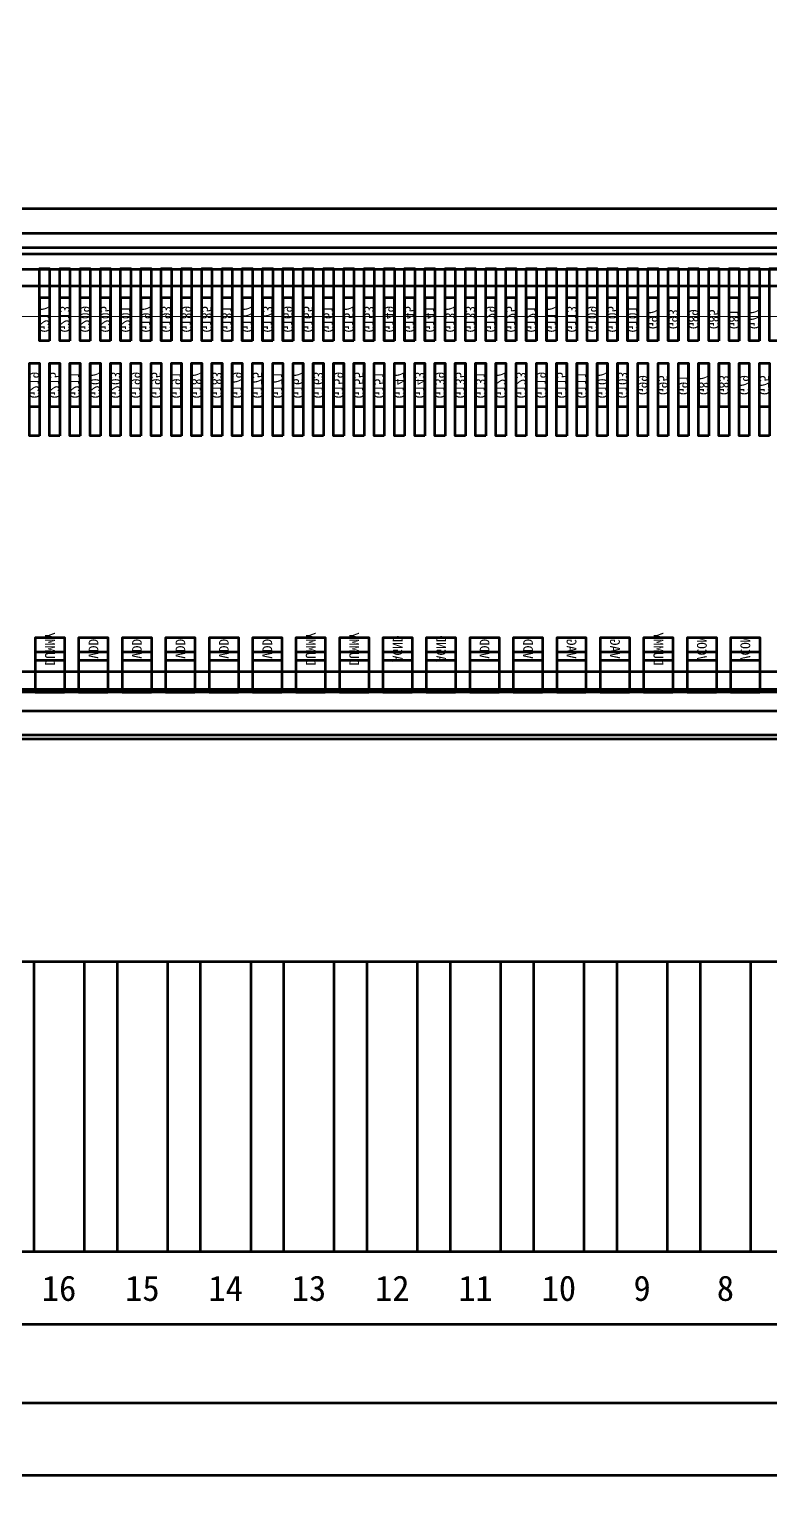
# Model space of a CAD drawing. Extents: x -128 to 4168, y -1774 to 38.
# Drawn here: x 2025.527 to 2026.549, y -869.643 to -867.614 of the extents above; entities that cross this region are included whole.
import ezdxf
from ezdxf.enums import TextEntityAlignment as Align

# ---------------------------------------------------------------- set-up
doc = ezdxf.new("R2010")
doc.units = 0
doc.header["$LTSCALE"] = 16.335
for name, color, linetype, lineweight in [('dim', 3, 'Continuous', 13), ('L122.drawing', 7, 'Continuous', 100), ('LCD', 4, 'Continuous', 9), ('OBJ-DIM', 2, 'Continuous', 15), ('TFT_line.drawing', 3, 'Continuous', 100)]:
    doc.layers.add(name, color=color, linetype=linetype, lineweight=lineweight)
doc.layers.add('DIM（标注）', color=3, linetype='Continuous')
doc.styles.add('Arial', font='simhei.ttf')
doc.styles.get("Standard").update_dxf_attribs({"font": '', "width": 0.8})
doc.styles.get('Standard').set_extended_font_data('NSimSun')
doc.dimstyles.new('标注模版', dxfattribs={"dimtxt": 1.5, "dimasz": 2, "dimexe": 0.5, "dimexo": 0.5, "dimgap": 0.2, "dimtad": 1, "dimzin": 1, "dimdsep": 46, "dimtxsty": 'Arial', "dimcen": 1, "dimclrd": 3, "dimclre": 3, "dimclrt": 3, "dimadec": 0, "dimazin": 0, "dimtp": 1.2, "dimtm": 1.2, "dimtfac": 1, "dimtmove": 0, "dimatfit": 3, "dimfxl": 1, "dimtolj": 1, "dimarcsym": 0})

# ---------------------------------------------------------------- blocks, each defined once
blk = doc.blocks.new('fpc_pad')
at = {"layer": 'TFT_line.drawing', "color": 3, "linetype": 'Continuous', "lineweight": 100}
blk.add_lwpolyline([(-0.035, -0.2), (0.035, -0.2), (0.035, 0.2), (-0.035, 0.2)], close=True, dxfattribs=at)
blk = doc.blocks.new('fpc')
at = {"layer": 'TFT_line.drawing', "color": 3, "linetype": 'Continuous', "lineweight": 100}
blk.add_lwpolyline([(0, -0.2), (16.22, -0.2), (16.22, 0.2), (0, 0.2)], close=True, dxfattribs=at)
at = {"color": 1, "linetype": 'Continuous', "lineweight": 100, "row_count": 1, "column_count": 129, "row_spacing": 0.9009999999999999, "column_spacing": 0.115}
blk.add_blockref('fpc_pad', (0.75, 0), dxfattribs=at)
at = {"layer": 'L122.drawing', "color": 7, "linetype": 'Continuous', "lineweight": 100}
for s, p in [('16', (13.975, -0.2505)), ('15', (14.09, -0.2505)), ('14', (14.205, -0.2505)), ('13', (14.32, -0.2505)), ('12', (14.435, -0.2505)), ('11', (14.55, -0.2505)), ('10', (14.665, -0.2505)), ('9', (14.78, -0.2505)), ('8', (14.895, -0.2505))]:
    blk.add_text(s, height=0.035, dxfattribs=at).set_placement(p, align=Align.MIDDLE_CENTER)
blk = doc.blocks.new('ic_ST7789V2')
at = {"layer": 'L122.drawing', "color": 7, "linetype": 'Continuous', "lineweight": 100}
for points in [[(-7.5775, -0.349), (7.5775, -0.349), (7.5775, 0.349), (-7.5775, 0.349)], [(-6.86, 0.20058), (-6.846, 0.20058), (-6.846, 0.30058), (-6.86, 0.30058)], [(-6.832, 0.20058), (-6.818, 0.20058), (-6.818, 0.30058), (-6.832, 0.30058)], [(-6.804, 0.20058), (-6.79, 0.20058), (-6.79, 0.30058), (-6.804, 0.30058)], [(-6.776, 0.20058), (-6.762, 0.20058), (-6.762, 0.30058), (-6.776, 0.30058)], [(-6.748, 0.20058), (-6.734, 0.20058), (-6.734, 0.30058), (-6.748, 0.30058)], [(-6.72, 0.20058), (-6.706, 0.20058), (-6.706, 0.30058), (-6.72, 0.30058)], [(-6.692, 0.20058), (-6.678, 0.20058), (-6.678, 0.30058), (-6.692, 0.30058)], [(-6.664, 0.20058), (-6.65, 0.20058), (-6.65, 0.30058), (-6.664, 0.30058)], [(-6.636, 0.20058), (-6.622, 0.20058), (-6.622, 0.30058), (-6.636, 0.30058)], [(-6.608, 0.20058), (-6.594, 0.20058), (-6.594, 0.30058), (-6.608, 0.30058)], [(-6.58, 0.20058), (-6.566, 0.20058), (-6.566, 0.30058), (-6.58, 0.30058)], [(-6.552, 0.20058), (-6.538, 0.20058), (-6.538, 0.30058), (-6.552, 0.30058)], [(-6.524, 0.20058), (-6.51, 0.20058), (-6.51, 0.30058), (-6.524, 0.30058)], [(-6.496, 0.20058), (-6.482, 0.20058), (-6.482, 0.30058), (-6.496, 0.30058)], [(-6.468, 0.20058), (-6.454, 0.20058), (-6.454, 0.30058), (-6.468, 0.30058)], [(-6.44, 0.20058), (-6.426, 0.20058), (-6.426, 0.30058), (-6.44, 0.30058)], [(-6.412, 0.20058), (-6.398, 0.20058), (-6.398, 0.30058), (-6.412, 0.30058)], [(-6.384, 0.20058), (-6.37, 0.20058), (-6.37, 0.30058), (-6.384, 0.30058)], [(-6.356, 0.20058), (-6.342, 0.20058), (-6.342, 0.30058), (-6.356, 0.30058)], [(-6.328, 0.20058), (-6.314, 0.20058), (-6.314, 0.30058), (-6.328, 0.30058)], [(-6.3, 0.20058), (-6.286, 0.20058), (-6.286, 0.30058), (-6.3, 0.30058)], [(-6.272, 0.20058), (-6.258, 0.20058), (-6.258, 0.30058), (-6.272, 0.30058)], [(-6.244, 0.20058), (-6.23, 0.20058), (-6.23, 0.30058), (-6.244, 0.30058)], [(-6.216, 0.20058), (-6.202, 0.20058), (-6.202, 0.30058), (-6.216, 0.30058)], [(-6.188, 0.20058), (-6.174, 0.20058), (-6.174, 0.30058), (-6.188, 0.30058)], [(-6.16, 0.20058), (-6.146, 0.20058), (-6.146, 0.30058), (-6.16, 0.30058)], [(-6.132, 0.20058), (-6.118, 0.20058), (-6.118, 0.30058), (-6.132, 0.30058)], [(-6.104, 0.20058), (-6.09, 0.20058), (-6.09, 0.30058), (-6.104, 0.30058)], [(-6.076, 0.20058), (-6.062, 0.20058), (-6.062, 0.30058), (-6.076, 0.30058)], [(-6.048, 0.20058), (-6.034, 0.20058), (-6.034, 0.30058), (-6.048, 0.30058)], [(-6.02, 0.20058), (-6.006, 0.20058), (-6.006, 0.30058), (-6.02, 0.30058)], [(-5.992, 0.20058), (-5.978, 0.20058), (-5.978, 0.30058), (-5.992, 0.30058)], [(-5.964, 0.20058), (-5.95, 0.20058), (-5.95, 0.30058), (-5.964, 0.30058)], [(-5.936, 0.20058), (-5.922, 0.20058), (-5.922, 0.30058), (-5.936, 0.30058)], [(-5.908, 0.20058), (-5.894, 0.20058), (-5.894, 0.30058), (-5.908, 0.30058)], [(-5.88, 0.20058), (-5.866, 0.20058), (-5.866, 0.30058), (-5.88, 0.30058)], [(-5.852, 0.20058), (-5.838, 0.20058), (-5.838, 0.30058), (-5.852, 0.30058)], [(-6.846, 0.06958), (-6.832, 0.06958), (-6.832, 0.16958), (-6.846, 0.16958)], [(-6.818, 0.06958), (-6.804, 0.06958), (-6.804, 0.16958), (-6.818, 0.16958)], [(-6.79, 0.06958), (-6.776, 0.06958), (-6.776, 0.16958), (-6.79, 0.16958)], [(-6.762, 0.06958), (-6.748, 0.06958), (-6.748, 0.16958), (-6.762, 0.16958)], [(-6.734, 0.06958), (-6.72, 0.06958), (-6.72, 0.16958), (-6.734, 0.16958)], [(-6.706, 0.06958), (-6.692, 0.06958), (-6.692, 0.16958), (-6.706, 0.16958)], [(-6.678, 0.06958), (-6.664, 0.06958), (-6.664, 0.16958), (-6.678, 0.16958)], [(-6.65, 0.06958), (-6.636, 0.06958), (-6.636, 0.16958), (-6.65, 0.16958)], [(-6.622, 0.06958), (-6.608, 0.06958), (-6.608, 0.16958), (-6.622, 0.16958)], [(-6.594, 0.06958), (-6.58, 0.06958), (-6.58, 0.16958), (-6.594, 0.16958)], [(-6.566, 0.06958), (-6.552, 0.06958), (-6.552, 0.16958), (-6.566, 0.16958)], [(-6.538, 0.06958), (-6.524, 0.06958), (-6.524, 0.16958), (-6.538, 0.16958)], [(-6.51, 0.06958), (-6.496, 0.06958), (-6.496, 0.16958), (-6.51, 0.16958)], [(-6.482, 0.06958), (-6.468, 0.06958), (-6.468, 0.16958), (-6.482, 0.16958)], [(-6.454, 0.06958), (-6.44, 0.06958), (-6.44, 0.16958), (-6.454, 0.16958)], [(-6.426, 0.06958), (-6.412, 0.06958), (-6.412, 0.16958), (-6.426, 0.16958)], [(-6.398, 0.06958), (-6.384, 0.06958), (-6.384, 0.16958), (-6.398, 0.16958)], [(-6.37, 0.06958), (-6.356, 0.06958), (-6.356, 0.16958), (-6.37, 0.16958)], [(-6.342, 0.06958), (-6.328, 0.06958), (-6.328, 0.16958), (-6.342, 0.16958)], [(-6.314, 0.06958), (-6.3, 0.06958), (-6.3, 0.16958), (-6.314, 0.16958)], [(-6.286, 0.06958), (-6.272, 0.06958), (-6.272, 0.16958), (-6.286, 0.16958)], [(-6.258, 0.06958), (-6.244, 0.06958), (-6.244, 0.16958), (-6.258, 0.16958)], [(-6.23, 0.06958), (-6.216, 0.06958), (-6.216, 0.16958), (-6.23, 0.16958)], [(-6.202, 0.06958), (-6.188, 0.06958), (-6.188, 0.16958), (-6.202, 0.16958)], [(-6.174, 0.06958), (-6.16, 0.06958), (-6.16, 0.16958), (-6.174, 0.16958)], [(-6.146, 0.06958), (-6.132, 0.06958), (-6.132, 0.16958), (-6.146, 0.16958)], [(-6.118, 0.06958), (-6.104, 0.06958), (-6.104, 0.16958), (-6.118, 0.16958)], [(-6.09, 0.06958), (-6.076, 0.06958), (-6.076, 0.16958), (-6.09, 0.16958)], [(-6.062, 0.06958), (-6.048, 0.06958), (-6.048, 0.16958), (-6.062, 0.16958)], [(-6.034, 0.06958), (-6.02, 0.06958), (-6.02, 0.16958), (-6.034, 0.16958)], [(-6.006, 0.06958), (-5.992, 0.06958), (-5.992, 0.16958), (-6.006, 0.16958)], [(-5.978, 0.06958), (-5.964, 0.06958), (-5.964, 0.16958), (-5.978, 0.16958)], [(-5.95, 0.06958), (-5.936, 0.06958), (-5.936, 0.16958), (-5.95, 0.16958)], [(-5.922, 0.06958), (-5.908, 0.06958), (-5.908, 0.16958), (-5.922, 0.16958)], [(-5.894, 0.06958), (-5.88, 0.06958), (-5.88, 0.16958), (-5.894, 0.16958)], [(-5.866, 0.06958), (-5.852, 0.06958), (-5.852, 0.16958), (-5.866, 0.16958)], [(-5.838, 0.06958), (-5.824, 0.06958), (-5.824, 0.16958), (-5.838, 0.16958)], [(-6.8325, -0.28462), (-6.7925, -0.28462), (-6.7925, -0.22862), (-6.8325, -0.22862)], [(-6.7725, -0.28462), (-6.7325, -0.28462), (-6.7325, -0.22862), (-6.7725, -0.22862)], [(-6.7125, -0.28462), (-6.6725, -0.28462), (-6.6725, -0.22862), (-6.7125, -0.22862)], [(-6.6525, -0.28462), (-6.6125, -0.28462), (-6.6125, -0.22862), (-6.6525, -0.22862)], [(-6.5925, -0.28462), (-6.5525, -0.28462), (-6.5525, -0.22862), (-6.5925, -0.22862)], [(-6.5325, -0.28462), (-6.4925, -0.28462), (-6.4925, -0.22862), (-6.5325, -0.22862)], [(-6.4725, -0.28462), (-6.4325, -0.28462), (-6.4325, -0.22862), (-6.4725, -0.22862)], [(-6.4125, -0.28462), (-6.3725, -0.28462), (-6.3725, -0.22862), (-6.4125, -0.22862)], [(-6.3525, -0.28462), (-6.3125, -0.28462), (-6.3125, -0.22862), (-6.3525, -0.22862)], [(-6.2925, -0.28462), (-6.2525, -0.28462), (-6.2525, -0.22862), (-6.2925, -0.22862)], [(-6.2325, -0.28462), (-6.1925, -0.28462), (-6.1925, -0.22862), (-6.2325, -0.22862)], [(-6.1725, -0.28462), (-6.1325, -0.28462), (-6.1325, -0.22862), (-6.1725, -0.22862)], [(-6.1125, -0.28462), (-6.0725, -0.28462), (-6.0725, -0.22862), (-6.1125, -0.22862)], [(-6.0525, -0.28462), (-6.0125, -0.28462), (-6.0125, -0.22862), (-6.0525, -0.22862)], [(-5.9925, -0.28462), (-5.9525, -0.28462), (-5.9525, -0.22862), (-5.9925, -0.22862)], [(-5.9325, -0.28462), (-5.8925, -0.28462), (-5.8925, -0.22862), (-5.9325, -0.22862)], [(-5.8725, -0.28462), (-5.8325, -0.28462), (-5.8325, -0.22862), (-5.8725, -0.22862)]]:
    blk.add_lwpolyline(points, close=True, dxfattribs=at)
blk = doc.blocks.new('OLB_GU')
at = {"layer": 'TFT_line.drawing', "color": 3, "linetype": 'Continuous', "lineweight": 100}
blk.add_lwpolyline([(-0.00675, -0.03), (0.00675, -0.03), (0.00675, 0.03), (-0.00675, 0.03)], close=True, dxfattribs=at)
blk = doc.blocks.new('OLB_GB')
at = {"layer": 'TFT_line.drawing', "color": 3, "linetype": 'Continuous', "lineweight": 100}
blk.add_lwpolyline([(-0.00675, -0.03), (0.00675, -0.03), (0.00675, 0.03), (-0.00675, 0.03)], close=True, dxfattribs=at)
blk = doc.blocks.new('ilb')
at = {"layer": 'TFT_line.drawing', "color": 3, "linetype": 'Continuous', "lineweight": 100}
blk.add_lwpolyline([(-0.02, -0.0159), (0.02, -0.0159), (0.02, 0.0159), (-0.02, 0.0159)], close=True, dxfattribs=at)
blk = doc.blocks.new('ic_ST7789V3')
at = {"layer": 'TFT_line.drawing', "color": 3, "linetype": 'Continuous', "lineweight": 100}
blk.add_lwpolyline([(-7.5475, -0.2665), (7.5475, -0.2665), (7.5475, 0.2665), (-7.5475, 0.2665)], close=True, dxfattribs=at)
at = {"color": 1, "linetype": 'Continuous', "lineweight": 100}
for name, p in [('OLB_GU', (-6.825, 0.2205)), ('OLB_GU', (-6.797, 0.2205)), ('OLB_GU', (-6.769, 0.2205)), ('OLB_GU', (-6.741, 0.2205)), ('OLB_GU', (-6.713, 0.2205)), ('OLB_GU', (-6.685, 0.2205)), ('OLB_GU', (-6.657, 0.2205)), ('OLB_GU', (-6.629, 0.2205)), ('OLB_GU', (-6.601, 0.2205)), ('OLB_GU', (-6.573, 0.2205)), ('OLB_GU', (-6.545, 0.2205)), ('OLB_GU', (-6.517, 0.2205)), ('OLB_GU', (-6.489, 0.2205)), ('OLB_GU', (-6.461, 0.2205)), ('OLB_GU', (-6.433, 0.2205)), ('OLB_GU', (-6.405, 0.2205)), ('OLB_GU', (-6.377, 0.2205)), ('OLB_GU', (-6.349, 0.2205)), ('OLB_GU', (-6.321, 0.2205)), ('OLB_GU', (-6.293, 0.2205)), ('OLB_GU', (-6.265, 0.2205)), ('OLB_GU', (-6.237, 0.2205)), ('OLB_GU', (-6.209, 0.2205)), ('OLB_GU', (-6.181, 0.2205)), ('OLB_GU', (-6.153, 0.2205)), ('OLB_GU', (-6.125, 0.2205)), ('OLB_GU', (-6.097, 0.2205)), ('OLB_GU', (-6.069, 0.2205)), ('OLB_GU', (-6.041, 0.2205)), ('OLB_GU', (-6.013, 0.2205)), ('OLB_GU', (-5.985, 0.2205)), ('OLB_GU', (-5.957, 0.2205)), ('OLB_GU', (-5.929, 0.2205)), ('OLB_GU', (-5.901, 0.2205)), ('OLB_GU', (-5.873, 0.2205)), ('OLB_GU', (-5.845, 0.2205)), ('OLB_GB', (-6.839, 0.1295)), ('OLB_GB', (-6.811, 0.1295)), ('OLB_GB', (-6.783, 0.1295)), ('OLB_GB', (-6.755, 0.1295)), ('OLB_GB', (-6.727, 0.1295)), ('OLB_GB', (-6.699, 0.1295)), ('OLB_GB', (-6.671, 0.1295)), ('OLB_GB', (-6.643, 0.1295)), ('OLB_GB', (-6.615, 0.1295)), ('OLB_GB', (-6.587, 0.1295)), ('OLB_GB', (-6.559, 0.1295)), ('OLB_GB', (-6.531, 0.1295)), ('OLB_GB', (-6.503, 0.1295)), ('OLB_GB', (-6.475, 0.1295)), ('OLB_GB', (-6.447, 0.1295)), ('OLB_GB', (-6.419, 0.1295)), ('OLB_GB', (-6.391, 0.1295)), ('OLB_GB', (-6.363, 0.1295)), ('OLB_GB', (-6.335, 0.1295)), ('OLB_GB', (-6.307, 0.1295)), ('OLB_GB', (-6.279, 0.1295)), ('OLB_GB', (-6.251, 0.1295)), ('OLB_GB', (-6.223, 0.1295)), ('OLB_GB', (-6.195, 0.1295)), ('OLB_GB', (-6.167, 0.1295)), ('OLB_GB', (-6.139, 0.1295)), ('OLB_GB', (-6.111, 0.1295)), ('OLB_GB', (-6.083, 0.1295)), ('OLB_GB', (-6.055, 0.1295)), ('OLB_GB', (-6.027, 0.1295)), ('OLB_GB', (-5.999, 0.1295)), ('OLB_GB', (-5.971, 0.1295)), ('OLB_GB', (-5.943, 0.1295)), ('OLB_GB', (-5.915, 0.1295)), ('OLB_GB', (-5.887, 0.1295)), ('OLB_GB', (-5.859, 0.1295)), ('OLB_GB', (-5.831, 0.1295)), ('ilb', (-6.8125, -0.2346)), ('ilb', (-6.7525, -0.2346)), ('ilb', (-6.6925, -0.2346)), ('ilb', (-6.6325, -0.2346)), ('ilb', (-6.5725, -0.2346)), ('ilb', (-6.5125, -0.2346)), ('ilb', (-6.4525, -0.2346)), ('ilb', (-6.3925, -0.2346)), ('ilb', (-6.3325, -0.2346)), ('ilb', (-6.2725, -0.2346)), ('ilb', (-6.2125, -0.2346)), ('ilb', (-6.1525, -0.2346)), ('ilb', (-6.0925, -0.2346)), ('ilb', (-6.0325, -0.2346)), ('ilb', (-5.9725, -0.2346)), ('ilb', (-5.9125, -0.2346)), ('ilb', (-5.8525, -0.2346))]:
    blk.add_blockref(name, p, dxfattribs=at)
at = {"layer": 'TFT_line.drawing', "color": 3, "linetype": 'Continuous', "lineweight": 100}
for s, p in [('G77', (-6.825, 0.2205)), ('G81', (-6.797, 0.2205)), ('G85', (-6.769, 0.2205)), ('G89', (-6.741, 0.2205)), ('G93', (-6.713, 0.2205)), ('G97', (-6.685, 0.2205)), ('G101', (-6.657, 0.2205)), ('G105', (-6.629, 0.2205)), ('G109', (-6.601, 0.2205)), ('G113', (-6.573, 0.2205)), ('G117', (-6.545, 0.2205)), ('G121', (-6.517, 0.2205)), ('G125', (-6.489, 0.2205)), ('G129', (-6.461, 0.2205)), ('G133', (-6.433, 0.2205)), ('G137', (-6.405, 0.2205)), ('G141', (-6.377, 0.2205)), ('G145', (-6.349, 0.2205)), ('G149', (-6.321, 0.2205)), ('G153', (-6.293, 0.2205)), ('G157', (-6.265, 0.2205)), ('G161', (-6.237, 0.2205)), ('G165', (-6.209, 0.2205)), ('G169', (-6.181, 0.2205)), ('G173', (-6.153, 0.2205)), ('G177', (-6.125, 0.2205)), ('G181', (-6.097, 0.2205)), ('G185', (-6.069, 0.2205)), ('G189', (-6.041, 0.2205)), ('G193', (-6.013, 0.2205)), ('G197', (-5.985, 0.2205)), ('G201', (-5.957, 0.2205)), ('G205', (-5.929, 0.2205)), ('G209', (-5.901, 0.2205)), ('G213', (-5.873, 0.2205)), ('G217', (-5.845, 0.2205)), ('G75', (-6.839, 0.1295)), ('G79', (-6.811, 0.1295)), ('G83', (-6.783, 0.1295)), ('G87', (-6.755, 0.1295)), ('G91', (-6.727, 0.1295)), ('G95', (-6.699, 0.1295)), ('G99', (-6.671, 0.1295)), ('G103', (-6.643, 0.1295)), ('G107', (-6.615, 0.1295)), ('G111', (-6.587, 0.1295)), ('G115', (-6.559, 0.1295)), ('G119', (-6.531, 0.1295)), ('G123', (-6.503, 0.1295)), ('G127', (-6.475, 0.1295)), ('G131', (-6.447, 0.1295)), ('G135', (-6.419, 0.1295)), ('G139', (-6.391, 0.1295)), ('G143', (-6.363, 0.1295)), ('G147', (-6.335, 0.1295)), ('G151', (-6.307, 0.1295)), ('G155', (-6.279, 0.1295)), ('G159', (-6.251, 0.1295)), ('G163', (-6.223, 0.1295)), ('G167', (-6.195, 0.1295)), ('G171', (-6.167, 0.1295)), ('G175', (-6.139, 0.1295)), ('G179', (-6.111, 0.1295)), ('G183', (-6.083, 0.1295)), ('G187', (-6.055, 0.1295)), ('G191', (-6.027, 0.1295)), ('G195', (-5.999, 0.1295)), ('G199', (-5.971, 0.1295)), ('G203', (-5.943, 0.1295)), ('G207', (-5.915, 0.1295)), ('G211', (-5.887, 0.1295)), ('G215', (-5.859, 0.1295)), ('G219', (-5.831, 0.1295)), ('VCOM', (-6.8125, -0.2346)), ('VCOM', (-6.7525, -0.2346)), ('DUMMY', (-6.6925, -0.2346)), ('VAG', (-6.6325, -0.2346)), ('VAG', (-6.5725, -0.2346)), ('VDD', (-6.5125, -0.2346)), ('VDD', (-6.4525, -0.2346)), ('AGND', (-6.3925, -0.2346)), ('AGND', (-6.3325, -0.2346)), ('DUMMY', (-6.2725, -0.2346)), ('DUMMY', (-6.2125, -0.2346)), ('VDD', (-6.1525, -0.2346)), ('VDD', (-6.0925, -0.2346)), ('VDD', (-6.0325, -0.2346)), ('VDD', (-5.9725, -0.2346)), ('VDD', (-5.9125, -0.2346)), ('DUMMY', (-5.8525, -0.2346))]:
    blk.add_text(s, height=0.0135, rotation=90, dxfattribs=at).set_placement(p, align=Align.MIDDLE_CENTER)
blk = doc.blocks.new('ic_JD9851')
at = {"layer": 'L122.drawing', "color": 7, "linetype": 'Continuous', "lineweight": 100}
blk.add_lwpolyline([(-7.68, -0.3635), (7.68, -0.3635), (7.68, 0.3635), (-7.68, 0.3635)], close=True, dxfattribs=at)
blk = doc.blocks.new('ic_NV3030B1N')
at = {"layer": 'L122.drawing', "color": 7, "linetype": 'Continuous', "lineweight": 100}
blk.add_lwpolyline([(-7.65, -0.3025), (7.65, -0.3025), (7.65, 0.3025), (-7.65, 0.3025)], close=True, dxfattribs=at)
blk = doc.blocks.new('ic_GC9307N')
at = {"layer": 'L122.drawing', "color": 7, "linetype": 'Continuous', "lineweight": 100}
blk.add_lwpolyline([(-7.68, -0.32), (7.68, -0.32), (7.68, 0.32), (-7.68, 0.32)], close=True, dxfattribs=at)
blk = doc.blocks.new('ic_gc9306')
at = {"layer": 'L122.drawing', "color": 7, "linetype": 'Continuous', "lineweight": 100}
blk.add_lwpolyline([(-7.65, -0.29), (7.65, -0.29), (7.65, 0.29), (-7.65, 0.29)], close=True, dxfattribs=at)
blk = doc.blocks.new('ic_all')
at = {"color": 1, "linetype": 'Continuous', "lineweight": 100, "xscale": -1}
for name, p in [('ic_JD9851', (0, 0.00992)), ('ic_ST7789V2', (0, -0.01008)), ('ic_GC9307N', (0, -0.0005)), ('ic_NV3030B1N', (0, 0.008)), ('ic_gc9306', (0, -0.0005)), ('ic_ST7789V3', (0, 0))]:
    blk.add_blockref(name, p, dxfattribs=at)
blk = doc.blocks.new('*D852')
at = {"layer": 'Defpoints', "color": 0}
for p in [(1892.5413, -527.6031), (1892.5413, -540.4156), (1890.9413, -540.4267), (2060.7807, -893.6777), (2061.0807, -893.6777), (2061.0807, -897.7905)]:
    blk.add_point(p, dxfattribs=at)
at = {"layer": 'dim', "color": 3, "lineweight": -2}
for p, q in [((1890.9413, -539.5167), (1890.9413, -525.8531)), ((1892.5413, -539.5056), (1892.5413, -525.8531)), ((1889.5413, -527.6031), (1888.1413, -527.6031)), ((1890.9413, -527.6031), (1892.5413, -527.6031)), ((1893.9413, -527.6031), (1908.808, -527.6031))]:
    blk.add_line(p, q, dxfattribs=at)
at = {"layer": 'dim', "color": 3}
for points in [[(1889.5413, -527.3698), (1889.5413, -527.8364), (1890.9413, -527.6031)], [(1893.9413, -527.3698), (1893.9413, -527.8364), (1892.5413, -527.6031)]]:
    blk.add_solid(points, dxfattribs=at)
at = {"layer": 'DIM（标注）', "color": 3, "lineweight": -2}
for p, q in [((2060.7807, -894.1777), (2060.7807, -898.2905)), ((2061.0807, -894.1777), (2061.0807, -898.2905)), ((2058.7807, -897.7905), (2056.7807, -897.7905)), ((2060.7807, -897.7905), (2061.0807, -897.7905)), ((2063.0807, -897.7905), (2082.5999, -897.7905))]:
    blk.add_line(p, q, dxfattribs=at)
at = {"layer": 'DIM（标注）', "color": 3}
for points in [[(2058.7807, -897.4571), (2058.7807, -898.1238), (2060.7807, -897.7905)], [(2063.0807, -897.4571), (2063.0807, -898.1238), (2061.0807, -897.7905)]]:
    blk.add_solid(points, dxfattribs=at)
at = {"layer": 'dim', "color": 3, "insert": (1902.0747, -526.5877), "char_height": 1.4, "attachment_point": 5, "style": 'Arial'}
blk.add_mtext('\\A1;CG 1.60±0.05', dxfattribs=at)
at = {"layer": 'DIM（标注）', "color": 3, "insert": (2073.8403, -896.8321), "char_height": 1.5, "attachment_point": 5, "style": 'Arial'}
blk.add_mtext('\\A1;FPC+PI=0.30{\\fArial|b0|i0|c134|p34;%%P}0.03', dxfattribs=at)

msp = doc.modelspace()

# ---------------------------------------------------------------- linework, layer by layer
at = {"layer": 'LCD', "color": 30}
msp.add_lwpolyline([(2010.8479, -872.76, -0.414214), (2011.6479, -871.96), (2012.7482, -871.96, 0.414214), (2013.3482, -871.36), (2013.3482, -870.51, 0.414214), (2012.7482, -869.91), (2011.693, -869.91, -0.414214), (2011.493, -869.71), (2011.493, -868.9008), (2027.913, -868.9008), (2027.913, -869.71, -0.414214), (2027.713, -869.91), (2026.6488, -869.91, 0.414214), (2026.0488, -870.51), (2026.0488, -871.36, 0.414214), (2026.6488, -871.96), (2027.5581, -871.96, -0.414214), (2028.5581, -872.96), (2028.5581, -879.9179, -0.414214), (2027.5581, -880.9179), (2025.4485, -880.9179, 0.414214), (2024.4485, -881.9179), (2024.4485, -893.1911, -0.414214)], format="xyb", dxfattribs=at)
at = {"layer": 'OBJ-DIM'}
msp.add_line((2006.0351, -868.01), (2033.3619, -868.01), dxfattribs=at)
at = {"layer": 'OBJ-DIM', "linetype": 'Continuous', "lineweight": 100}
msp.add_lwpolyline([(2035.4585, -836.5761), (2035.4585, -863.412), (2035.4398, -863.8887), (2035.3835, -864.3643), (2035.29, -864.8341), (2035.16, -865.2951), (2034.9943, -865.7444), (2034.7937, -866.1794), (2034.5597, -866.5973), (2034.2936, -866.9956), (2033.9971, -867.3717), (2033.6719, -867.7235), (2033.3202, -868.0486), (2032.944, -868.3451), (2032.5458, -868.6112), (2032.1279, -868.8453), (2031.6929, -869.0458), (2031.2435, -869.2116), (2030.7825, -869.3416), (2030.3128, -869.435), (2029.8371, -869.4913), (2029.3605, -869.51), (2010.0365, -869.51)], dxfattribs=at)
at = {"layer": 'TFT_line.drawing', "color": 3, "linetype": 'Continuous', "lineweight": 100}
msp.add_lwpolyline([(2010.043, -869.4008), (2029.363, -869.4008), (2029.8337, -869.3823), (2030.3016, -869.3269), (2030.7637, -869.235), (2031.2171, -869.1071), (2031.6591, -868.9441), (2032.0869, -868.7468), (2032.498, -868.5166), (2032.8897, -868.2549), (2033.2597, -867.9632), (2033.6056, -867.6434), (2033.9254, -867.2975), (2034.2171, -866.9275), (2034.4788, -866.5358), (2034.709, -866.1247), (2034.9063, -865.6969), (2035.0693, -865.2549), (2035.1972, -864.8015), (2035.2891, -864.3394), (2035.3445, -863.8715), (2035.363, -863.4008), (2035.363, -836.5688)], dxfattribs=at)
at = {"layer": 'TFT_line.drawing', "color": 0, "linetype": 'Continuous', "lineweight": 100}
msp.add_lwpolyline([(2035.5585, -836.5741), (2035.5585, -863.414), (2035.5396, -863.8965), (2035.4823, -864.38), (2035.3874, -864.8574), (2035.2552, -865.326), (2035.0867, -865.7827), (2034.8829, -866.2249), (2034.645, -866.6496), (2034.3745, -867.0544), (2034.0732, -867.4367), (2033.7427, -867.7942), (2033.3852, -868.1247), (2033.0029, -868.4261), (2032.5981, -868.6965), (2032.1733, -868.9344), (2031.7312, -869.1382), (2031.2745, -869.3067), (2030.8059, -869.4389), (2030.3284, -869.5339), (2029.845, -869.5911), (2029.3624, -869.61), (2010.0346, -869.61)], dxfattribs=at)

# ---------------------------------------------------------------- block references
at = {"color": 1, "linetype": 'Continuous', "lineweight": 100}
for name, p in [('ic_all', (2019.703, -868.2343)), ('fpc', (2011.593, -869.1008))]:
    msp.add_blockref(name, p, dxfattribs=at)

# ---------------------------------------------------------------- dimensions: what is measured, and where the dimension line sits
at = {"layer": 'DIM（标注）', "color": 30}
dim = msp.add_linear_dim(base=(2061.0807, -897.7905), p1=(2060.7807, -893.6777), p2=(2061.0807, -893.6777), text='FPC+PI=<>{\\fArial|b0|i0|c134|p34;%%P}0.03', dimstyle='标注模版', dxfattribs=at)
dim.commit()
dim.dimension.update_dxf_attribs({"geometry": '*D852', "text_midpoint": (2073.8403, -896.8321)})

doc.saveas('drawing.dxf')
